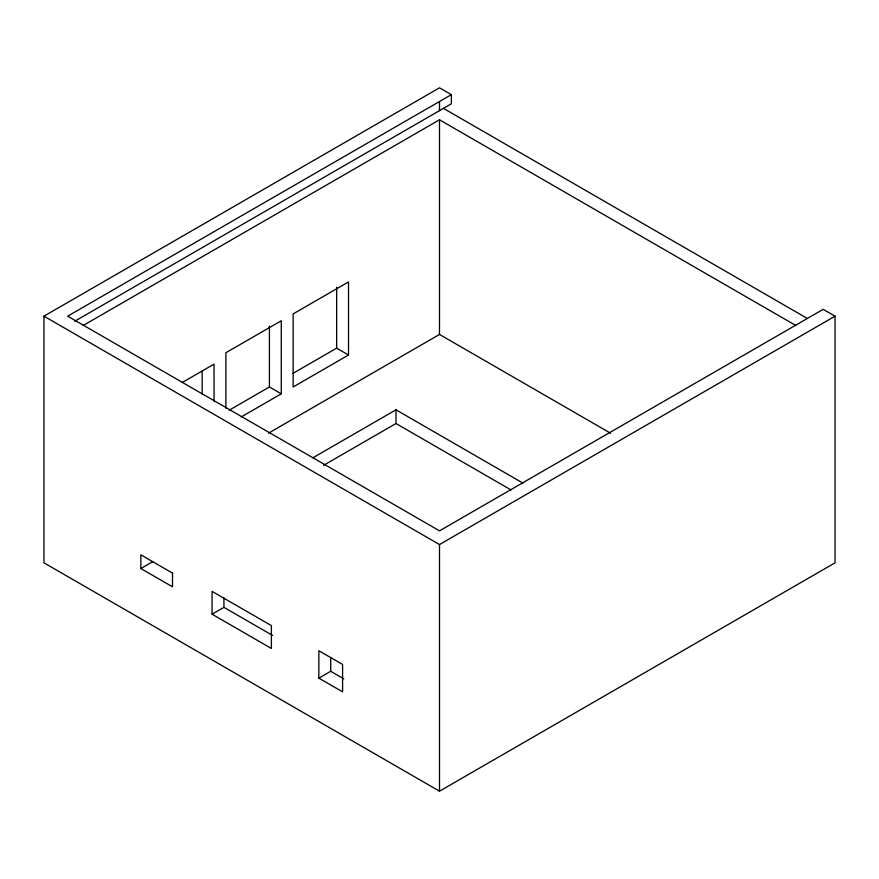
<?xml version="1.0" encoding="UTF-8"?>
<svg xmlns="http://www.w3.org/2000/svg" width="879" height="879" viewBox="0 0 879 879"><rect width="100%" height="100%" fill="white"/><g stroke="black" fill="none" stroke-linecap="round" stroke-linejoin="round"><path stroke-width="1.32" d="M451.366 94.657L67.683 316.176L439.5 530.85L823.183 309.331L835.05 316.176L835.05 562.824L439.5 791.188L43.95 562.824L43.95 316.176L439.5 87.812L451.366 94.657L451.366 103.799L74.814 321.198M83.12 325.538L439.5 119.786L795.88 325.538M182.228 382.508L214.036 364.137L214.036 401.132M229.353 410.108L269.413 386.98L281.28 393.825L281.28 320.747L225.903 352.721L225.903 408.208M293.059 373.322L336.657 348.15L348.523 355.006L348.523 281.928L293.147 313.902L293.147 386.98L348.523 355.006M241.22 416.954L281.28 393.825M268.436 433.215L439.5 334.449L610.564 433.215M312.924 457.772L395.989 409.812L522.961 483.12M172.647 573.185L140.86 554.825L140.86 568.526L152.726 561.681M323.604 465.31L395.989 423.513L511.095 489.977M212.059 614.201L271.391 648.46L271.391 625.617L212.059 591.369L212.059 614.201L223.925 607.356L272.578 635.44M43.95 316.176L439.5 544.551L835.05 316.176M318.857 678.149L342.59 691.85L342.59 664.447L318.857 650.746L318.857 678.149L330.724 671.292L343.777 678.83M443.455 108.359L807.318 318.44M140.86 568.526L172.504 586.798L172.504 573.097M439.5 101.514L439.5 110.644M439.5 119.786L439.5 334.449M439.5 544.551L439.5 791.188M395.989 409.812L395.989 423.513M336.657 287.257L336.657 348.15M330.724 657.591L330.724 671.292M269.413 326.076L269.413 386.98M223.925 597.951L223.925 607.356M202.17 370.993L202.17 394.286"/></g></svg>
